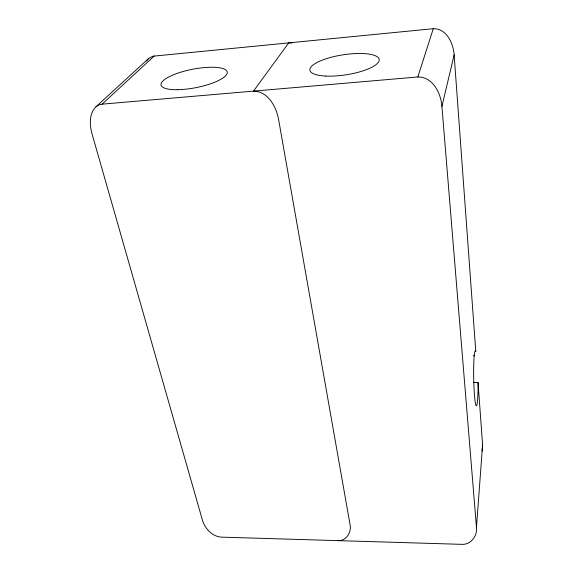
<?xml version="1.0" encoding="UTF-8"?>
<svg xmlns="http://www.w3.org/2000/svg" width="573" height="573" viewBox="0 0 573 573"><rect width="100%" height="100%" fill="white"/><g stroke="black" fill="none" stroke-linecap="round" stroke-linejoin="round"><path stroke-width="0.86" d="M478.047 382.506A27.332 2.142 88.9 0 1 475.991 405.34A27.332 2.142 88.9 0 1 473.656 373.338A27.332 2.142 88.9 0 1 475.798 351.636L454.138 54.915C453.451 43.469 446.589 28.356 433.274 28.7L152.833 56.226L148.744 58.382L95.963 106.75C88.851 113.698 89.624 124.964 92.024 133.817L202.462 520.241C204.984 528.614 212.168 536.457 221.257 537.13L461.852 544.35C470.834 544.93 477.624 535.791 476.464 527.289L482.602 444.892L478.047 382.506L473.799 382.549M482.029 451.116L482.602 444.892M476.464 527.289L441.919 106.42L454.138 54.915M95.963 106.75L98.907 104.923L102.08 104.164L417.817 76.968L433.274 28.7M146.437 61.06L148.744 58.382M102.08 104.164L154.266 55.982M417.817 76.968C432.823 76.667 441.002 93.37 441.919 106.42M337.877 540.633C346.507 541.277 351.937 531.737 349.953 524.037L278.542 119.213C276.25 106.685 267.899 91.186 253.488 91.121L288.763 42.832L292.008 42.975M473.234 355.783L474.236 355.769M177.694 89.71A33.735 9.347 -11.1 0 0 227.28 72.434A33.735 9.347 -11.1 0 0 177.415 73.287A33.735 9.347 -11.1 0 0 177.694 89.71M325.801 76.066A35.053 10.106 -8.8 0 0 379.19 60.437A35.053 10.106 -8.8 0 0 328.651 57.988A35.053 10.106 -8.8 0 0 325.801 76.066"/></g></svg>
